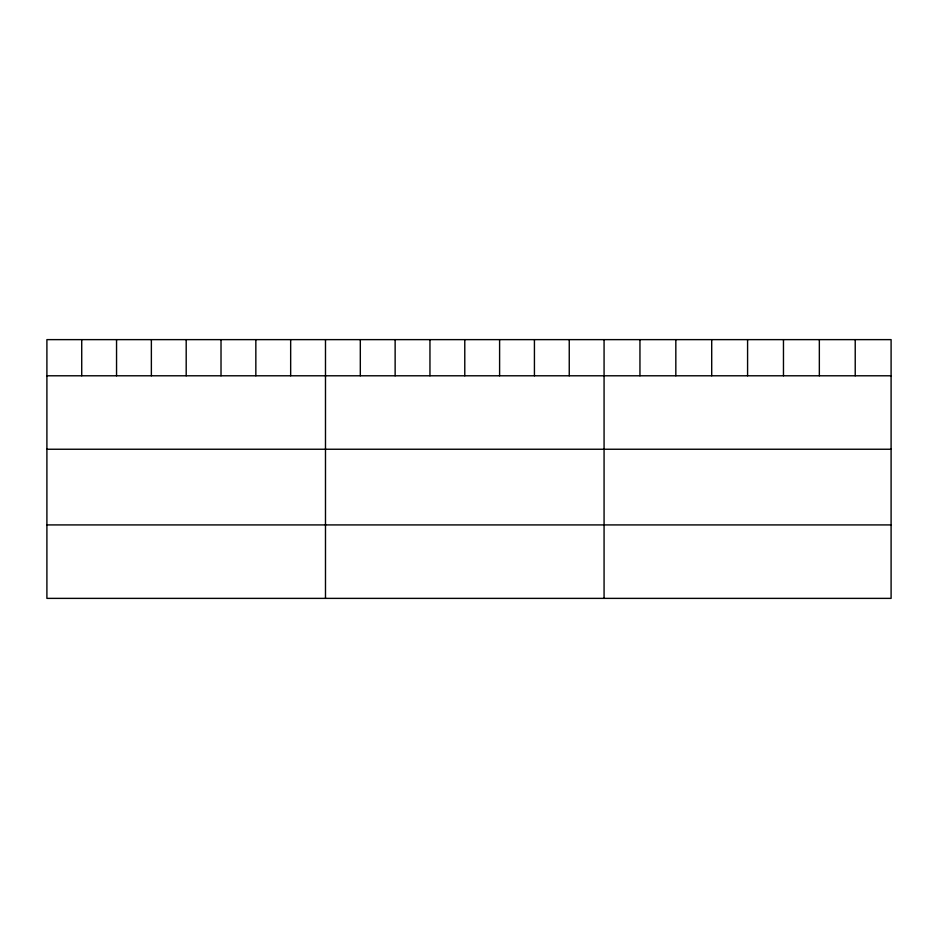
<?xml version="1.0" encoding="UTF-8"?>
<svg xmlns="http://www.w3.org/2000/svg" width="938" height="938" viewBox="0 0 938 938"><rect width="100%" height="100%" fill="white"/><g stroke="black" fill="none" stroke-linecap="round" stroke-linejoin="round"><path stroke-width="1.41" d="M891.1 375.786L891.1 598.374L46.9 598.374L46.9 339.626L891.1 339.626L891.1 375.786L46.9 375.786M46.9 449.243L891.1 449.243M46.9 524.917L891.1 524.917M855.221 339.626L855.221 375.786M819.343 339.626L819.343 375.786M783.465 339.626L783.465 375.786M747.586 339.626L747.586 375.786M711.708 339.626L711.708 375.786M675.829 339.626L675.829 375.786M639.951 339.626L639.951 375.786M604.072 339.626L604.072 598.374M569.249 339.626L569.249 375.786M534.426 339.626L534.426 375.786M499.602 339.626L499.602 375.786M464.779 339.626L464.779 375.786M429.956 339.626L429.956 375.786M395.133 339.626L395.133 375.786M360.309 339.626L360.309 375.786M325.486 339.626L325.486 598.374M290.663 339.626L290.663 375.786M255.84 339.626L255.84 375.786M221.016 339.626L221.016 375.786M186.193 339.626L186.193 375.786M151.37 339.626L151.37 375.786M116.547 339.626L116.547 375.786M81.723 339.626L81.723 375.786"/></g></svg>
